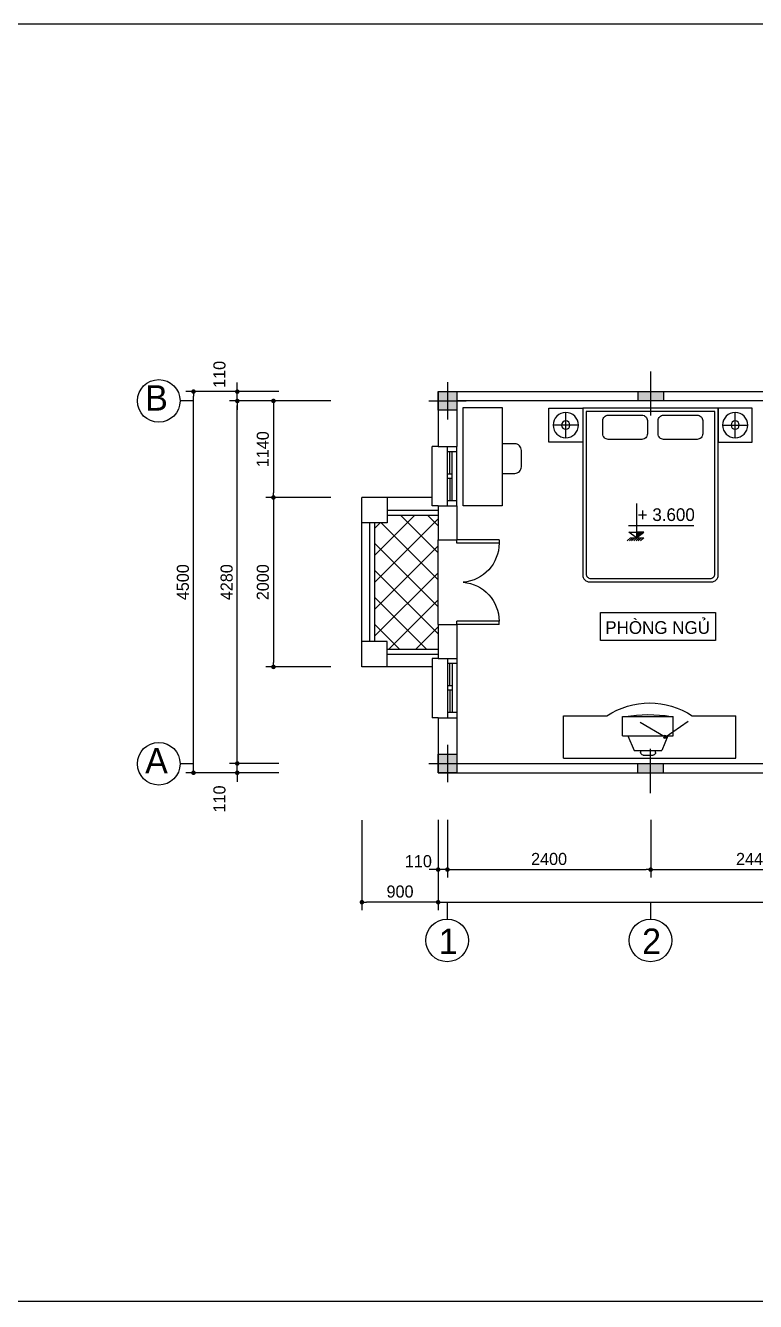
# Model space of a CAD drawing. Extents: x -13783 to 50918, y -8879 to 37156.
# Drawn here: x 8215 to 16836, y -8879 to 6184 of the extents above; entities that cross this region are included whole.
import ezdxf

# ---------------------------------------------------------------- set-up
doc = ezdxf.new("R2010")
doc.units = 0
doc.header["$LTSCALE"] = 600
doc.header["$MEASUREMENT"] = 0
doc.layers.get('0').update_dxf_attribs({"linetype": 'CONTINUOUS'})
doc.layers.get('Defpoints').update_dxf_attribs({"linetype": 'CONTINUOUS'})
for name, color, linetype in [('1', 1, 'CONTINUOUS'), ('3', 33, 'CONTINUOUS'), ('4', 4, 'CONTINUOUS'), ('9', 54, 'CONTINUOUS'), ('CAT', 7, 'CONTINUOUS'), ('COT', 2, 'CONTINUOUS'), ('D', 4, 'CONTINUOUS')]:
    doc.layers.add(name, color=color, linetype=linetype)
doc.styles.add('TT', font='VHAVAN.ttf')
doc.dimstyles.new('MB051', dxfattribs={"dimscale": 0.51, "dimtxt": 280, "dimasz": 105, "dimexe": 180, "dimexo": 0, "dimgap": 100, "dimtad": 1, "dimdec": 0, "dimzin": 0, "dimdsep": 46, "dimtxsty": 'TT', "dimblk1": 'DOT', "dimblk2": 'DOT', "dimsah": 1, "dimcen": 100, "dimdle": 60, "dimclrd": 251, "dimclre": 251, "dimclrt": 4, "dimadec": 0, "dimazin": 0, "dimtfac": 1, "dimtdec": 1, "dimtofl": 0, "dimtmove": 2, "dimatfit": 3, "dimldrblk": 'DOT', "dimfxl": 0, "dimtolj": 1, "dimtzin": 0, "dimarcsym": 0})

# ---------------------------------------------------------------- blocks, each defined once
blk = doc.blocks.new('_DOT')
at = {"color": 0, "linetype": 'ByBlock'}
blk.add_line((-0.5, 0), (-1, 0), dxfattribs=at)
at = {"color": 0, "linetype": 'ByBlock', "const_width": 0.5}
blk.add_lwpolyline([(-0.25, 0, 1), (0.25, 0, 1)], format="xyb", close=True, dxfattribs=at)
blk = doc.blocks.new('*D72')
at = {"color": 251, "linetype": 'ByBlock'}
for p, q in [((13088, -3195), (13088, -4258)), ((27088, -3195), (27088, -4258)), ((13141, -4166), (27034, -4166))]:
    blk.add_line(p, q, dxfattribs=at)
at = {"layer": 'Defpoints', "color": 0, "linetype": 'ByBlock'}
for p in [(13088, -3195), (27088, -3195), (27088, -4166)]:
    blk.add_point(p, dxfattribs=at)
at = {"color": 251, "linetype": 'ByBlock', "xscale": 53.55, "yscale": 53.55, "zscale": 53.55, "rotation": 180}
blk.add_blockref('_DOT', (13088, -4166), dxfattribs=at)
at = {"color": 251, "linetype": 'ByBlock', "xscale": 53.55, "yscale": 53.55, "zscale": 53.55}
blk.add_blockref('_DOT', (27088, -4166), dxfattribs=at)
at = {"color": 4, "linetype": 'ByBlock', "insert": (18338, -4027), "char_height": 142.8, "attachment_point": 5, "style": 'TT'}
blk.add_mtext('\\A1;14000', dxfattribs=at)
blk = doc.blocks.new('GUONG2')
at = {"color": 44}
for p, q in [((975, 1877), (975, 2174)), ((826, 2026), (1124, 2026)), ((975, 174), (975, -123)), ((826, 26), (1124, 26))]:
    blk.add_line(p, q, dxfattribs=at)
for points in [[(1175, 1826), (775, 1826), (775, 2226), (1175, 2226)], [(1175, 226), (775, 226), (775, -174), (1175, -174)]]:
    blk.add_lwpolyline(points, close=True, dxfattribs=at)
for points in [[(-795, 1826), (1175, 1826), (1175, 226), (-795, 226, -0.414214), (-875, 306), (-875, 1746, -0.414214)], [(-780, 1786), (1135, 1786), (1135, 266), (-780, 266, -0.414214), (-835, 321), (-835, 1731, -0.414214)], [(806, 1578), (806, 1182, 0.414214), (871, 1117), (1028, 1117, 0.414214), (1093, 1182), (1093, 1578, 0.414214), (1028, 1643), (871, 1643, 0.414214)], [(806, 925), (806, 528, 0.414214), (871, 463), (1028, 463, 0.414214), (1093, 528), (1093, 925, 0.414214), (1028, 990), (871, 990, 0.414214)]]:
    blk.add_lwpolyline(points, format="xyb", close=True, dxfattribs=at)
for centre, radius in [((975, 2026), 149), ((975, 2026), 48.7), ((975, 26), 149), ((975, 26), 48.7)]:
    blk.add_circle(centre, radius, dxfattribs=at)
blk = doc.blocks.new('*D76')
at = {"color": 251, "linetype": 'ByBlock'}
for p, q in [((11206, 1752), (10624, 1752)), ((10716, -2474), (10716, 1699)), ((11206, -2528), (10624, -2528))]:
    blk.add_line(p, q, dxfattribs=at)
at = {"layer": 'Defpoints', "color": 0, "linetype": 'ByBlock'}
for p in [(10716, 1752), (11206, 1752), (11206, -2528)]:
    blk.add_point(p, dxfattribs=at)
at = {"color": 251, "linetype": 'ByBlock', "xscale": 53.55, "yscale": 53.55, "zscale": 53.55}
for p, rotation in [((10716, 1752), 90), ((10716, -2528), 270)]:
    blk.add_blockref('_DOT', p, dxfattribs=dict(at, rotation=rotation))
at = {"color": 4, "linetype": 'ByBlock', "insert": (10591, -388), "char_height": 142.8, "attachment_point": 5, "rotation": 90, "style": 'TT'}
blk.add_mtext('\\A1;4280', dxfattribs=at)
blk = doc.blocks.new('*D75')
at = {"color": 251, "linetype": 'ByBlock'}
for p, q in [((11206, 1862), (10107, 1862)), ((10199, -2584), (10199, 1809)), ((11206, -2638), (10107, -2638))]:
    blk.add_line(p, q, dxfattribs=at)
at = {"layer": 'Defpoints', "color": 0, "linetype": 'ByBlock'}
for p in [(10199, 1862), (11206, 1862), (11206, -2638)]:
    blk.add_point(p, dxfattribs=at)
at = {"color": 251, "linetype": 'ByBlock', "xscale": 53.55, "yscale": 53.55, "zscale": 53.55}
for p, rotation in [((10199, 1862), 90), ((10199, -2638), 270)]:
    blk.add_blockref('_DOT', p, dxfattribs=dict(at, rotation=rotation))
at = {"color": 4, "linetype": 'ByBlock', "insert": (10074, -388), "char_height": 142.8, "attachment_point": 5, "rotation": 90, "style": 'TT'}
blk.add_mtext('\\A1;4500', dxfattribs=at)
blk = doc.blocks.new('*D74')
at = {"color": 251, "linetype": 'ByBlock'}
for p, q in [((13198, -3195), (13198, -3873)), ((15598, -3195), (15598, -3873)), ((13251, -3781), (15544, -3781))]:
    blk.add_line(p, q, dxfattribs=at)
at = {"layer": 'Defpoints', "color": 0, "linetype": 'ByBlock'}
for p in [(13198, -3195), (15598, -3195), (15598, -3781)]:
    blk.add_point(p, dxfattribs=at)
at = {"color": 251, "linetype": 'ByBlock', "xscale": 53.55, "yscale": 53.55, "zscale": 53.55, "rotation": 180}
blk.add_blockref('_DOT', (13198, -3781), dxfattribs=at)
at = {"color": 251, "linetype": 'ByBlock', "xscale": 53.55, "yscale": 53.55, "zscale": 53.55}
blk.add_blockref('_DOT', (15598, -3781), dxfattribs=at)
at = {"color": 4, "linetype": 'ByBlock', "insert": (14398, -3656), "char_height": 142.8, "attachment_point": 5, "style": 'TT'}
blk.add_mtext('\\A1;2400', dxfattribs=at)
blk = doc.blocks.new('D10')
at = {"layer": 'D', "color": 4}
for p, q in [((-500, 1000), (0, 1000)), ((-500, 1000), (-500, 960)), ((-500, 960), (0, 960)), ((0, 960), (0, 1000)), ((-500, 40), (0, 40)), ((-500, 0), (-500, 40)), ((-500, 0), (0, 0)), ((0, 0), (0, 40))]:
    blk.add_line(p, q, dxfattribs=at)
for points in [[(0, 960), (0, 1000)], [(0, 0), (0, 40)]]:
    blk.add_lwpolyline(points, dxfattribs=at)
at = {"layer": 'D', "color": 1}
for centre, start, end in [((-38.4, 960), 180, 265.22811), ((-38.4, 40), 94.77189, 180)]:
    blk.add_arc(centre, 461.6, start, end, dxfattribs=at)
blk = doc.blocks.new('S700')
at = {"layer": '3'}
for p, q in [((700, 110), (0, 110)), ((700, 0), (0, 0)), ((325, 55), (325, 110)), ((375, 55), (375, 110))]:
    blk.add_line(p, q, dxfattribs=at)
at = {"layer": '3', "linetype": 'Continuous'}
for p, q in [((60, 0), (60, 110)), ((640, 55), (60, 55)), ((640, 0), (640, 110))]:
    blk.add_line(p, q, dxfattribs=at)
at = {"layer": '3', "color": 8, "linetype": 'Continuous'}
for p, q in [((325, 82.5), (60, 82.5)), ((375, 82.5), (640, 82.5))]:
    blk.add_line(p, q, dxfattribs=at)
blk = doc.blocks.new('*D77')
at = {"color": 251, "linetype": 'ByBlock'}
for p, q in [((11206, -2528), (10624, -2528)), ((10716, -2474), (10716, -2421)), ((10716, -2638), (10716, -2528)), ((11206, -2638), (10624, -2638)), ((10716, -2691), (10716, -2745))]:
    blk.add_line(p, q, dxfattribs=at)
at = {"layer": 'Defpoints', "color": 0, "linetype": 'ByBlock'}
for p in [(10716, -2528), (11206, -2528), (11206, -2638)]:
    blk.add_point(p, dxfattribs=at)
at = {"color": 251, "linetype": 'ByBlock', "xscale": 53.55, "yscale": 53.55, "zscale": 53.55}
for p, rotation in [((10716, -2528), 270), ((10716, -2638), 90)]:
    blk.add_blockref('_DOT', p, dxfattribs=dict(at, rotation=rotation))
at = {"color": 4, "linetype": 'ByBlock', "insert": (10506, -2947), "char_height": 142.8, "attachment_point": 5, "rotation": 90, "style": 'TT'}
blk.add_mtext('\\A1;110', dxfattribs=at)
blk = doc.blocks.new('*D79')
at = {"color": 251, "linetype": 'ByBlock'}
for p, q in [((12188, -3197), (12188, -4258)), ((13088, -3197), (13088, -4258)), ((13034, -4166), (12241, -4166))]:
    blk.add_line(p, q, dxfattribs=at)
at = {"layer": 'Defpoints', "color": 0, "linetype": 'ByBlock'}
for p in [(12188, -3197), (13088, -3197), (12188, -4166)]:
    blk.add_point(p, dxfattribs=at)
at = {"color": 251, "linetype": 'ByBlock', "xscale": 53.55, "yscale": 53.55, "zscale": 53.55, "rotation": 180}
blk.add_blockref('_DOT', (12188, -4166), dxfattribs=at)
at = {"color": 251, "linetype": 'ByBlock', "xscale": 53.55, "yscale": 53.55, "zscale": 53.55}
blk.add_blockref('_DOT', (13088, -4166), dxfattribs=at)
at = {"color": 4, "linetype": 'ByBlock', "insert": (12638, -4041), "char_height": 142.8, "attachment_point": 5, "style": 'TT'}
blk.add_mtext('\\A1;900', dxfattribs=at)
blk = doc.blocks.new('*D78')
at = {"color": 251, "linetype": 'ByBlock'}
for p, q in [((13088, -3305), (13088, -3873)), ((13198, -3305), (13198, -3873)), ((13034, -3781), (12981, -3781)), ((13198, -3781), (13088, -3781)), ((13251, -3781), (13305, -3781))]:
    blk.add_line(p, q, dxfattribs=at)
at = {"layer": 'Defpoints', "color": 0, "linetype": 'ByBlock'}
for p in [(13088, -3305), (13198, -3305), (13088, -3781)]:
    blk.add_point(p, dxfattribs=at)
at = {"color": 251, "linetype": 'ByBlock', "xscale": 53.55, "yscale": 53.55, "zscale": 53.55}
blk.add_blockref('_DOT', (13088, -3781), dxfattribs=at)
at = {"color": 251, "linetype": 'ByBlock', "xscale": 53.55, "yscale": 53.55, "zscale": 53.55, "rotation": 180}
blk.add_blockref('_DOT', (13198, -3781), dxfattribs=at)
at = {"color": 4, "linetype": 'ByBlock', "insert": (12855, -3682), "char_height": 142.8, "attachment_point": 5, "style": 'TT'}
blk.add_mtext('\\A1;110', dxfattribs=at)
blk = doc.blocks.new('COT')
at = {"layer": '1'}
h = blk.add_hatch(color=256, dxfattribs=at)
h.paths.add_polyline_path([(0, 0), (110, 0), (110, 110), (0, 110)])
h.paths.add_polyline_path([(0, 0), (0, 110), (-110, 110), (-110, 0)])
h.paths.add_polyline_path([(0, 0), (-110, 0), (-110, -110), (0, -110)])
h.paths.add_polyline_path([(0, 0), (0, -110), (110, -110), (110, 0)])
for p, q in [((0, -220), (0, 220)), ((-220, 0), (220, 0))]:
    blk.add_line(p, q, dxfattribs=at)
blk.add_lwpolyline([(-110, -110), (110, -110), (110, 110), (-110, 110)], close=True, dxfattribs=at)
blk = doc.blocks.new('TV')
at = {"layer": '1', "color": 44}
for p, q in [((-697, 266), (1337, 266)), ((-697, 266), (-697, -234)), ((65, 0), (137, 173)), ((137, 173), (463, 173)), ((214, 173), (214, 198)), ((244, 228), (361, 228)), ((391, 198), (391, 173)), ((535, 0), (463, 173)), ((1337, 266), (1337, -234)), ((0, 0), (600, 0)), ((0, 0), (0, -228)), ((504, 15), (210, -155)), ((504, 15), (776, -172)), ((600, 0), (600, -228)), ((-697, -234), (-184, -234)), ((0, -228), (600, -228)), ((824, -234), (1337, -234))]:
    blk.add_line(p, q, dxfattribs=at)
blk.add_circle((500, 14), 15.5, dxfattribs=at)
for centre, radius, start, end in [((244, 198), 30, 90, 180), ((361, 198), 30, 0, 90), ((320, 521), 908, 236.2754, 303.7246), ((304, 1505), 1754, 261.0106, 278.7577)]:
    blk.add_arc(centre, radius, start, end, dxfattribs=at)
blk = doc.blocks.new('*D73')
at = {"color": 251, "linetype": 'ByBlock'}
for p, q in [((15598, -3195), (15598, -3873)), ((18038, -3195), (18038, -3873)), ((15651, -3781), (17984, -3781))]:
    blk.add_line(p, q, dxfattribs=at)
at = {"layer": 'Defpoints', "color": 0, "linetype": 'ByBlock'}
for p in [(15598, -3195), (18038, -3195), (18038, -3781)]:
    blk.add_point(p, dxfattribs=at)
at = {"color": 251, "linetype": 'ByBlock', "xscale": 53.55, "yscale": 53.55, "zscale": 53.55, "rotation": 180}
blk.add_blockref('_DOT', (15598, -3781), dxfattribs=at)
at = {"color": 251, "linetype": 'ByBlock', "xscale": 53.55, "yscale": 53.55, "zscale": 53.55}
blk.add_blockref('_DOT', (18038, -3781), dxfattribs=at)
at = {"color": 4, "linetype": 'ByBlock', "insert": (16818, -3656), "char_height": 142.8, "attachment_point": 5, "style": 'TT'}
blk.add_mtext('\\A1;2440', dxfattribs=at)
blk = doc.blocks.new('*D80')
at = {"color": 251, "linetype": 'ByBlock'}
for p, q in [((10716, 1916), (10716, 1969)), ((11206, 1862), (10624, 1862)), ((10716, 1752), (10716, 1862)), ((11206, 1752), (10624, 1752)), ((10716, 1699), (10716, 1645))]:
    blk.add_line(p, q, dxfattribs=at)
at = {"layer": 'Defpoints', "color": 0, "linetype": 'ByBlock'}
for p in [(10716, 1862), (11206, 1862), (11206, 1752)]:
    blk.add_point(p, dxfattribs=at)
at = {"color": 251, "linetype": 'ByBlock', "xscale": 53.55, "yscale": 53.55, "zscale": 53.55}
for p, rotation in [((10716, 1862), 270), ((10716, 1752), 90)]:
    blk.add_blockref('_DOT', p, dxfattribs=dict(at, rotation=rotation))
at = {"color": 4, "linetype": 'ByBlock', "insert": (10506, 2065), "char_height": 142.8, "attachment_point": 5, "rotation": 90, "style": 'TT'}
blk.add_mtext('\\A1;110', dxfattribs=at)
blk = doc.blocks.new('*D102')
at = {"color": 251, "linetype": 'ByBlock'}
for p, q in [((11820, 1752), (11052, 1752)), ((11143, 1699), (11143, 666)), ((11820, 612), (11052, 612))]:
    blk.add_line(p, q, dxfattribs=at)
at = {"layer": 'Defpoints', "color": 0, "linetype": 'ByBlock'}
for p in [(11820, 1752), (11143, 612), (11820, 612)]:
    blk.add_point(p, dxfattribs=at)
at = {"color": 251, "linetype": 'ByBlock', "xscale": 53.55, "yscale": 53.55, "zscale": 53.55}
for p, rotation in [((11143, 1752), 90), ((11143, 612), 270)]:
    blk.add_blockref('_DOT', p, dxfattribs=dict(at, rotation=rotation))
at = {"color": 4, "linetype": 'ByBlock', "insert": (11018, 1182), "char_height": 142.8, "attachment_point": 5, "rotation": 90, "style": 'TT'}
blk.add_mtext('\\A1;1140', dxfattribs=at)
blk = doc.blocks.new('*D103')
at = {"color": 251, "linetype": 'ByBlock'}
for p, q in [((11143, 559), (11143, -1334)), ((11820, -1388), (11052, -1388))]:
    blk.add_line(p, q, dxfattribs=at)
at = {"layer": 'Defpoints', "color": 0, "linetype": 'ByBlock'}
for p in [(11820, 612), (11143, -1388), (11820, -1388)]:
    blk.add_point(p, dxfattribs=at)
at = {"color": 251, "linetype": 'ByBlock', "xscale": 53.55, "yscale": 53.55, "zscale": 53.55}
for p, rotation in [((11143, 612), 90), ((11143, -1388), 270)]:
    blk.add_blockref('_DOT', p, dxfattribs=dict(at, rotation=rotation))
at = {"color": 4, "linetype": 'ByBlock', "insert": (11018, -388), "char_height": 142.8, "attachment_point": 5, "rotation": 90, "style": 'TT'}
blk.add_mtext('\\A1;2000', dxfattribs=at)

msp = doc.modelspace()

# ---------------------------------------------------------------- hatches: boundary and pattern name
at = {"layer": '9'}
h = msp.add_hatch(dxfattribs=at)
h.set_pattern_fill('NET', color=8, scale=1800, angle=45, style=0)
h.paths.add_polyline_path([(12337.6, -1087.9), (12487.6, -1087.9), (12487.6, -1177.9), (13087.6, -1177.9), (13087.6, -887.9), (13087.6, 112.1), (13087.6, 402.1), (12487.6, 402.1), (12487.6, 312.1), (12337.6, 312.1)])
msp.add_hatch(color=256, dxfattribs=at).paths.add_polyline_path([(15429.1, 204.1), (15429.1, 135.9), (15516.3, 204.1)])

# ---------------------------------------------------------------- linework, layer by layer
for p, q in [((13087.6, 1862.1), (13087.6, 1212.1)), ((13307.6, 1862.1), (13307.6, 1212.1)), ((13087.6, 1212.1), (13307.6, 1212.1)), ((13087.6, 512.1), (13307.6, 512.1)), ((13087.6, 512.1), (13087.6, 112.1)), ((13307.6, 512.1), (13307.6, 112.1)), ((13087.6, 112.1), (13307.6, 112.1)), ((13087.6, -887.9), (13087.6, -1287.9)), ((13087.6, -887.9), (13307.6, -887.9)), ((13307.6, -887.9), (13307.6, -1287.9)), ((13087.6, -1287.9), (13307.6, -1287.9)), ((13087.6, -1987.9), (13087.6, -2637.9)), ((13087.6, -1987.9), (13307.6, -1987.9)), ((13307.6, -1987.9), (13307.6, -2527.9))]:
    msp.add_line(p, q)
at = {"color": 3}
msp.add_lwpolyline([(7783.9, -8879.2), (7783.9, 6205.6), (29351, 6205.6), (29351, -8879.2), (7783.9, -8879.2)], close=True, dxfattribs=at)
at = {"layer": '3'}
for p, q in [((13017.6, 512.1), (13017.6, 1212.1)), ((13087.6, 1212.1), (13017.6, 1212.1)), ((13087.6, 512.1), (13017.6, 512.1)), ((13017.6, -1287.9), (13017.6, -1987.9)), ((13087.6, -1287.9), (13017.6, -1287.9)), ((13087.6, -1987.9), (13017.6, -1987.9))]:
    msp.add_line(p, q, dxfattribs=at)
at = {"layer": '9', "color": 1}
for p, q in [((15597.6, 2101.1), (15597.6, 1580.2)), ((15447.6, 1862.1), (15447.6, 1752.1)), ((15747.6, 1862.1), (15747.6, 1752.1)), ((15597.6, -2876.8), (15597.6, -2355.9)), ((15447.6, -2637.9), (15447.6, -2527.9)), ((15747.6, -2637.9), (15747.6, -2527.9))]:
    msp.add_line(p, q, dxfattribs=at)
at = {"layer": '9', "color": 54}
for p, q in [((10186.2, 1752), (10040.3, 1752)), ((10186.2, -2530.9), (10040.3, -2530.9))]:
    msp.add_line(p, q, dxfattribs=at)
at = {"layer": '9', "color": 53}
for p, q in [((13017.6, 612.1), (12187.6, 612.1)), ((12187.6, -1387.9), (12187.6, 612.1)), ((13017.6, -1387.9), (12187.6, -1387.9))]:
    msp.add_line(p, q, dxfattribs=at)
at = {"layer": '9'}
for p, q in [((12487.6, 612.1), (12487.6, 312.1)), ((12487.6, 462.1), (13087.6, 462.1)), ((15429.1, 540.5), (15429.1, 135.9)), ((12487.6, 312.1), (12187.6, 312.1)), ((12277.6, 312.1), (12277.6, -1087.9)), ((12337.6, 312.1), (12337.6, -1087.9)), ((12487.6, 402.1), (13087.6, 402.1)), ((15335.3, 282.3), (16106.7, 282.3)), ((15341.8, 204.1), (15429.1, 204.1)), ((15429.1, 135.9), (15341.8, 204.1)), ((15516.3, 204.1), (15429.1, 204.1)), ((15429.1, 135.9), (15516.3, 204.1)), ((13087.6, -887.9), (13087.6, 112.1)), ((15359.8, 135.9), (15516.3, 135.9)), ((12487.6, -1087.9), (12187.6, -1087.9)), ((12487.6, -1387.9), (12487.6, -1087.9)), ((12487.6, -1177.9), (13087.6, -1177.9)), ((12487.6, -1237.9), (13087.6, -1237.9))]:
    msp.add_line(p, q, dxfattribs=at)
at = {"layer": '9', "color": 8}
for p, q in [((15359.8, 135.9), (15321.1, 99.9)), ((15385.9, 135.9), (15347.2, 99.9)), ((15412, 135.9), (15373.3, 99.9)), ((15438, 135.9), (15399.4, 99.9)), ((15464.1, 135.9), (15425.5, 99.9)), ((15490.2, 135.9), (15451.6, 99.9)), ((15516.3, 135.9), (15477.7, 99.9))]:
    msp.add_line(p, q, dxfattribs=at)
at = {"layer": '9', "color": 2}
for p, q in [((13195, -4166.2), (13195, -4364.4)), ((15595.6, -4166.2), (15595.6, -4364.4))]:
    msp.add_line(p, q, dxfattribs=at)
at = {"layer": '9', "color": 44}
msp.add_lwpolyline([(13382.4, 1673.9), (13845.1, 1673.9), (13845.1, 512.6), (13382.4, 512.6)], close=True, dxfattribs=at)
msp.add_lwpolyline([(13845.1, 895.8), (13991.9, 895.8, 0.4142136), (14071.9, 975.8), (14071.9, 1165.8, 0.4142136), (13991.9, 1245.8), (13845.1, 1245.8)], format="xyb", dxfattribs=at)
at = {"layer": '9'}
msp.add_lwpolyline([(15005, -744.8), (16363.5, -744.8), (16363.5, -1076.5), (15005, -1076.5)], close=True, dxfattribs=at)
at = {"layer": '9', "color": 2}
for centre in [(9788.5, 1752), (9788.5, -2530.9), (13195, -4616.1), (15595.6, -4616.1)]:
    msp.add_circle(centre, 251.7, dxfattribs=at)
at = {"layer": '9', "color": 1}
for points in [[(15447.6, 1862.1), (15447.6, 1752.1), (15747.6, 1862.1), (15747.6, 1752.1)], [(15447.6, -2637.9), (15447.6, -2527.9), (15747.6, -2637.9), (15747.6, -2527.9)]]:
    msp.add_solid(points, dxfattribs=at)
at = {"layer": 'CAT'}
for p, q in [((13087.6, 1862.1), (25997.6, 1862.1)), ((18037.7, 1752.1), (13307.6, 1752.1)), ((13307.6, 1642.1), (13087.6, 1642.1)), ((13307.6, -2527.9), (19886.7, -2527.9)), ((13087.6, -2637.9), (25997.6, -2637.9))]:
    msp.add_line(p, q, dxfattribs=at)

# ---------------------------------------------------------------- block references
at = {"layer": '3', "xscale": -1, "rotation": 90}
msp.add_blockref('S700', (13307.6, 1212.1), dxfattribs=at)
at = {"layer": '3', "rotation": 90}
msp.add_blockref('S700', (13307.6, -1987.9), dxfattribs=at)
at = {"layer": '9', "xscale": -1}
for name, p, rotation in [('GUONG2', (14569.2, 491.6), 270), ('TV', (15264.9, -2200.5), 180)]:
    msp.add_blockref(name, p, dxfattribs=dict(at, rotation=rotation))
msp.add_blockref('D10', (13307.6, -887.9), dxfattribs=at)
at = {"layer": 'COT', "xscale": -1, "rotation": 180}
for p in [(13197.6, 1752.1), (13197.6, -2527.9)]:
    msp.add_blockref('COT', p, dxfattribs=at)

# ---------------------------------------------------------------- texts
at = {"layer": '9', "color": 4, "style": 'TT'}
for s, p in [('+ 3.600', (15444.2, 334.5)), ('phßng ngñ', (15061.3, -998.1))]:
    msp.add_text(s, height=150, dxfattribs=at).set_placement(p)
at = {"layer": '9', "color": 2, "style": 'TT'}
for s, p in [('1', (13096.3, -4776.6)), ('2', (15497, -4776.6))]:
    msp.add_text(s, height=300, dxfattribs=at).set_placement(p)
at = {"layer": '9', "color": 2, "char_height": 300, "width": 149.66, "attachment_point": 1, "style": 'TT'}
for s, insert in [('b', (9628.4, 1937.8)), ('a', (9628.4, -2345.1))]:
    msp.add_mtext(s, dxfattribs=dict(at, insert=insert))

# ---------------------------------------------------------------- dimensions: what is measured, and where the dimension line sits
at = {"layer": '4'}
dim = msp.add_linear_dim(base=(27087.6, -4166.2), p1=(13087.6, -3195.2), p2=(27087.6, -3195.2), dimstyle='MB051', dxfattribs=at)
dim.commit()
dim.dimension.update_dxf_attribs({"geometry": '*D72', "text_midpoint": (18338.1, -4026.7), "dimtype": 160})
for base, p1, p2, picture, middle in [((15597.6, -3781.3), (13197.6, -3195.1), (15597.6, -3195.1), '*D74', (14397.6, -3656.4)), ((18037.6, -3781.3), (15597.6, -3195.1), (18037.6, -3195.1), '*D73', (16817.6, -3656.4))]:
    dim = msp.add_linear_dim(base=base, p1=p1, p2=p2, dimstyle='MB051', dxfattribs=at)
    dim.commit()
    dim.dimension.update_dxf_attribs({"geometry": picture, "text_midpoint": middle})
at = {"layer": '9'}
for base, p1, p2, picture, middle in [((10716.1, 1862.1), (11206.3, 1752.1), (11206.3, 1862.1), '*D80', (10506.1, 2065)), ((10716.1, -2527.9), (11206.3, -2637.9), (11206.3, -2527.9), '*D77', (10506.1, -2946.6))]:
    dim = msp.add_linear_dim(base=base, p1=p1, p2=p2, angle=90, dimstyle='MB051', dxfattribs=at)
    dim.commit()
    dim.dimension.update_dxf_attribs({"geometry": picture, "text_midpoint": middle, "dimtype": 160})
for base, p1, p2, picture, middle in [((10198.7, 1862.1), (11206.3, -2637.9), (11206.3, 1862.1), '*D75', (10073.9, -387.9)), ((10716.1, 1752.1), (11206.3, -2527.9), (11206.3, 1752.1), '*D76', (10591.3, -387.9)), ((11143.3, 612.1), (11820.2, 1752.1), (11820.2, 612.1), '*D102', (11018.5, 1182.1))]:
    dim = msp.add_linear_dim(base=base, p1=p1, p2=p2, angle=90, dimstyle='MB051', dxfattribs=at)
    dim.commit()
    dim.dimension.update_dxf_attribs({"geometry": picture, "text_midpoint": middle})
dim = msp.add_linear_dim(base=(11143.3, -1387.9), p1=(11820.2, 612.1), p2=(11820.2, -1387.9), angle=90, dimstyle='MB051', override={"dimse1": 1}, dxfattribs=at)
dim.commit()
dim.dimension.update_dxf_attribs({"geometry": '*D103', "text_midpoint": (11018.5, -387.9)})
dim = msp.add_linear_dim(base=(12187.6, -4166.2), p1=(13087.6, -3197.3), p2=(12187.6, -3197.3), dimstyle='MB051', dxfattribs=at)
dim.commit()
dim.dimension.update_dxf_attribs({"geometry": '*D79', "text_midpoint": (12637.6, -4041.3)})
dim = msp.add_linear_dim(base=(13087.6, -3781.3), p1=(13197.6, -3305.1), p2=(13087.6, -3305.1), dimstyle='MB051', dxfattribs=at)
dim.commit()
dim.dimension.update_dxf_attribs({"geometry": '*D78', "text_midpoint": (12854.9, -3681.7), "dimtype": 160})

doc.saveas('drawing.dxf')
